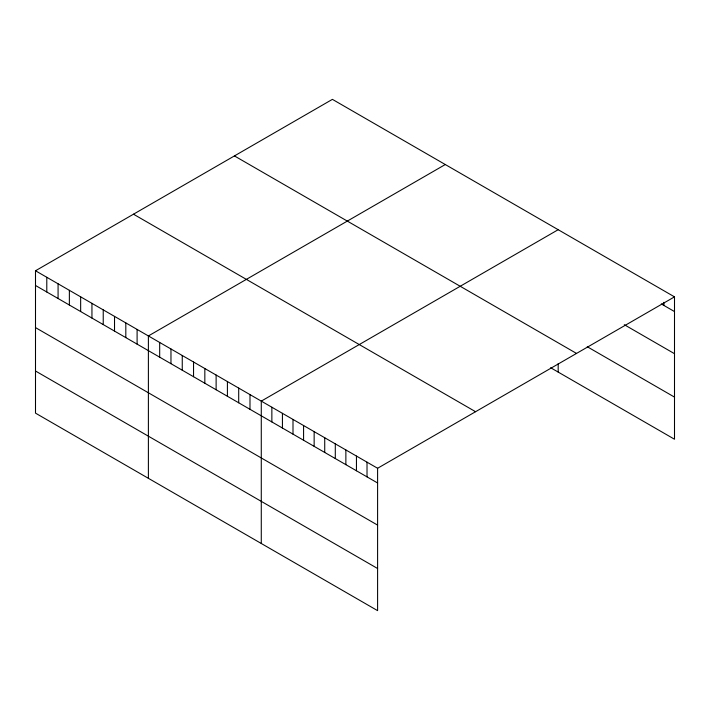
<?xml version="1.0" encoding="UTF-8"?>
<svg xmlns="http://www.w3.org/2000/svg" width="710" height="710" viewBox="0 0 710 710"><rect width="100%" height="100%" fill="white"/><g stroke="black" fill="none" stroke-linecap="round" stroke-linejoin="round"><path stroke-width="1.06" d="M35.5 270.767L377.596 468.272L377.596 610.644L35.5 413.14L35.5 270.767L332.404 99.356L674.5 296.86L674.5 439.233L550.658 367.736M445.294 164.525L148.39 335.945L148.39 478.318M558.184 229.703L261.28 401.123L261.28 543.496M377.596 468.272L674.5 296.86M661.285 303.933L674.5 311.566M624.276 324.692L674.5 353.695M587.268 346.737L674.5 397.103M234.424 155.916L576.52 353.429M133.48 214.198L475.576 411.711M35.5 285.473L377.596 482.978M35.5 327.603L377.596 525.107M35.5 371.01L377.596 568.515M663.93 302.309L663.93 305.46M558.184 363.653L558.184 372.075M367.017 462.174L367.017 476.88M356.447 456.068L356.447 470.774M345.868 449.962L345.868 464.668M335.298 443.856L335.298 458.562M324.727 437.75L324.727 452.456M314.148 431.644L314.148 446.35M303.578 425.538L303.578 440.244M292.999 419.441L292.999 434.147M282.429 413.335L282.429 428.041M271.859 407.229L271.859 421.935M249.991 394.609L249.991 409.315M238.702 388.086L238.702 402.792M227.413 381.572L227.413 396.278M216.124 375.049L216.124 389.763M204.835 368.534L204.835 383.24M193.546 362.02L193.546 376.726M182.257 355.497L182.257 370.203M170.968 348.983L170.968 363.689M159.679 342.469L159.679 357.174M137.101 329.431L137.101 344.137M125.812 322.908L125.812 337.614M114.523 316.394L114.523 331.1M103.234 309.88L103.234 324.585M91.945 303.356L91.945 318.062M80.656 296.842L80.656 311.548M69.367 290.319L69.367 305.025M58.078 283.805L58.078 298.511M46.789 277.291L46.789 291.996"/></g></svg>
